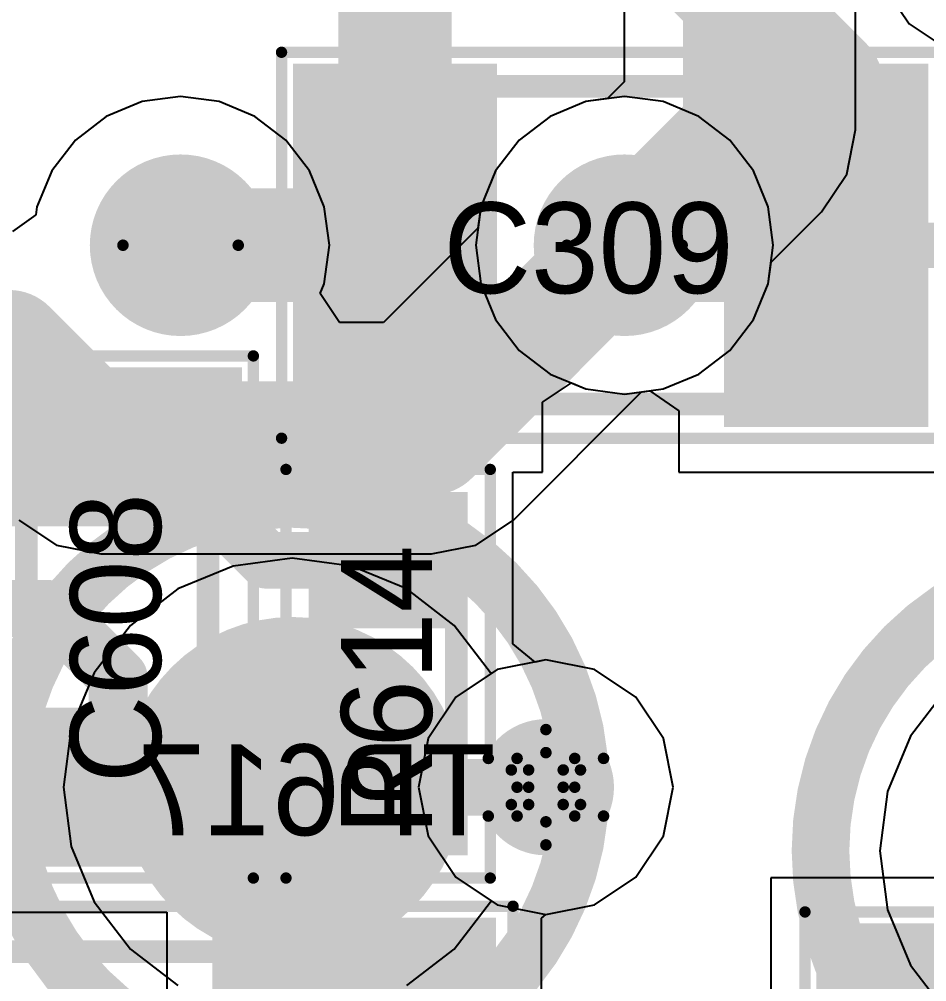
# Model space of a CAD drawing. Header units: millimetres. Extents: x 5 to 399, y 5 to 287.
# Drawn here: x 236.485 to 240.483, y 125.796 to 130.036 of the extents above; entities that cross this region are included whole.
import ezdxf

# ---------------------------------------------------------------- set-up
doc = ezdxf.new("R2010")
doc.units = ezdxf.units.MM
for name, color, linetype in [('BottomLayer', 5, 'Continuous'), ('BottomOverlay', 54, 'Continuous'), ('BottomPaste', 16, 'Continuous'), ('BottomSolder', 6, 'Continuous'), ('DrillDrawing', 1, 'Continuous'), ('DrillGuide', 244, 'Continuous'), ('Mechanical13', 56, 'Continuous'), ('MidLayer1', 16, 'Continuous'), ('MidLayer2', 76, 'Continuous'), ('MultiLayer', 9, 'Continuous'), ('TopLayer', 1, 'Continuous'), ('TopOverlay', 2, 'Continuous'), ('TopPaste', 8, 'Continuous'), ('TopSolder', 216, 'Continuous'), ('ViaHoleLayer', 16, 'Continuous')]:
    doc.layers.add(name, color=color, linetype=linetype)

# ---------------------------------------------------------------- blocks, each defined once
blk = doc.blocks.new('0603_C_57')
at = {"layer": 'Mechanical13', "const_width": 0.0999998}
for points in [[(-0.77499972, 0.4001287399999999), (-0.77499972, -0.39982902)], [(-0.77499972, 0.4001287399999999), (0.8249996199999998, 0.4001287399999999)], [(0.8249996199999998, 0.4001287399999999), (0.8249996199999998, -0.39982902)], [(-0.77499972, -0.39982902), (0.8249996199999998, -0.39982902)]]:
    blk.add_lwpolyline(points, dxfattribs=at)
at = {"layer": 'Mechanical13', "const_width": 0.0499999}
for points in [[(-0.7999984, 0.4001287399999999, 1), (-0.75000104, 0.4001287399999999, 1)], [(-0.7999984, 0.4001287399999999, 1), (-0.75000104, 0.4001287399999999, 1)], [(0.8000009399999999, 0.4001287399999999, 1), (0.8499983, 0.4001287399999999, 1)], [(0.8000009399999999, 0.4001287399999999, 1), (0.8499983, 0.4001287399999999, 1)], [(-0.7999984, -0.39982902, 1), (-0.75000104, -0.39982902, 1)], [(-0.7999984, -0.39982902, 1), (-0.75000104, -0.39982902, 1)], [(0.8000009399999999, -0.39982902, 1), (0.8499983, -0.39982902, 1)], [(0.8000009399999999, -0.39982902, 1), (0.8499983, -0.39982902, 1)]]:
    blk.add_lwpolyline(points, format="xyb", close=True, dxfattribs=at)
at = {"layer": 'TopLayer'}
for points in [[(-0.4500016399999999, -0.49999646), (-0.4500016399999999, 0.50000154), (-1.05000044, -0.49999646), (-1.05000044, 0.50000154)], [(0.4500016399999999, 0.49999646), (0.4500016399999999, -0.50000154), (1.05000044, 0.49999646), (1.05000044, -0.50000154)]]:
    blk.add_solid(points, dxfattribs=at)
at = {"layer": 'TopOverlay', "const_width": 0.0499999}
for points in [[(-1.15000024, 0.5999987999999999), (1.15000024, 0.5999987999999999)], [(-1.15000024, 0.5999987999999999), (-1.15000024, -0.5999987999999999)], [(1.15000024, 0.5999987999999999), (1.15000024, -0.5999987999999999)], [(-1.15000024, -0.5999987999999999), (1.15000024, -0.5999987999999999)]]:
    blk.add_lwpolyline(points, dxfattribs=at)
at = {"layer": 'TopOverlay', "const_width": 0.02499868}
for points in [[(-1.16249958, 0.5999987999999999, 1), (-1.1375009, 0.5999987999999999, 1)], [(-1.16249958, 0.5999987999999999, 1), (-1.1375009, 0.5999987999999999, 1)], [(1.1375009, 0.5999987999999999, 1), (1.16249958, 0.5999987999999999, 1)], [(1.1375009, 0.5999987999999999, 1), (1.16249958, 0.5999987999999999, 1)], [(-1.16249958, -0.5999987999999999, 1), (-1.1375009, -0.5999987999999999, 1)], [(-1.16249958, -0.5999987999999999, 1), (-1.1375009, -0.5999987999999999, 1)], [(1.1375009, -0.5999987999999999, 1), (1.16249958, -0.5999987999999999, 1)], [(1.1375009, -0.5999987999999999, 1), (1.16249958, -0.5999987999999999, 1)]]:
    blk.add_lwpolyline(points, format="xyb", close=True, dxfattribs=at)
at = {"layer": 'TopPaste'}
for points in [[(-0.4500016399999999, -0.49999646), (-0.4500016399999999, 0.50000154), (-1.05000044, -0.49999646), (-1.05000044, 0.50000154)], [(0.4500016399999999, 0.49999646), (0.4500016399999999, -0.50000154), (1.05000044, 0.49999646), (1.05000044, -0.50000154)]]:
    blk.add_solid(points, dxfattribs=at)
at = {"layer": 'TopSolder'}
for points in [[(-0.40000174, -0.54999636), (-0.40000174, 0.55000144), (-1.10000034, -0.54999636), (-1.10000034, 0.55000144)], [(0.40000174, 0.54999636), (0.40000174, -0.55000144), (1.10000034, 0.54999636), (1.10000034, -0.55000144)]]:
    blk.add_solid(points, dxfattribs=at)
blk = doc.blocks.new('1206_R_86')
at = {"layer": 'Mechanical13', "const_width": 0.0999998}
for points in [[(-1.59983424, 0.8002015999999998), (-1.59983424, -0.7998764799999999)], [(1.60015936, 0.8002015999999998), (-1.59983424, 0.8002015999999998)], [(1.60015936, 0.8002015999999998), (1.60015936, -0.7998764799999999)], [(1.60015936, -0.7998764799999999), (-1.59983424, -0.7998764799999999)]]:
    blk.add_lwpolyline(points, dxfattribs=at)
at = {"layer": 'Mechanical13', "const_width": 0.0499999}
for points in [[(-1.62483292, 0.8002015999999998, 1), (-1.57483556, 0.8002015999999998, 1)], [(-1.62483292, 0.8002015999999998, 1), (-1.57483556, 0.8002015999999998, 1)], [(1.57516068, 0.8002015999999998, 1), (1.62515804, 0.8002015999999998, 1)], [(1.57516068, 0.8002015999999998, 1), (1.62515804, 0.8002015999999998, 1)], [(-1.62483292, -0.7998764799999999, 1), (-1.57483556, -0.7998764799999999, 1)], [(-1.62483292, -0.7998764799999999, 1), (-1.57483556, -0.7998764799999999, 1)], [(1.57516068, -0.7998764799999999, 1), (1.62515804, -0.7998764799999999, 1)], [(1.57516068, -0.7998764799999999, 1), (1.62515804, -0.7998764799999999, 1)]]:
    blk.add_lwpolyline(points, format="xyb", close=True, dxfattribs=at)
at = {"layer": 'TopLayer'}
for points in [[(-0.9249994199999999, -0.8999956600000001), (-0.9249994199999999, 0.90000074), (-2.07499966, -0.8999956600000001), (-2.07499966, 0.90000074)], [(2.07499966, -0.8999956600000001), (2.07499966, 0.90000074), (0.9249994199999999, -0.8999956600000001), (0.9249994199999999, 0.90000074)]]:
    blk.add_solid(points, dxfattribs=at)
at = {"layer": 'TopOverlay', "const_width": 0.0499999}
for points in [[(2.17499946, 1.00000054), (-2.20000068, 1.00000054)], [(-2.20000068, 1.00000054), (-2.20000068, -1.00000054)], [(2.17499946, 1.00000054), (2.17499946, -1.00000054)], [(2.17499946, -1.00000054), (-2.20000068, -1.00000054)]]:
    blk.add_lwpolyline(points, dxfattribs=at)
at = {"layer": 'TopOverlay', "const_width": 0.02499868}
for points in [[(-2.21250002, 1.00000054, 1), (-2.18750134, 1.00000054, 1)], [(-2.21250002, 1.00000054, 1), (-2.18750134, 1.00000054, 1)], [(2.16250012, 1.00000054, 1), (2.1874988, 1.00000054, 1)], [(2.16250012, 1.00000054, 1), (2.1874988, 1.00000054, 1)], [(-2.21250002, -1.00000054, 1), (-2.18750134, -1.00000054, 1)], [(-2.21250002, -1.00000054, 1), (-2.18750134, -1.00000054, 1)], [(2.16250012, -1.00000054, 1), (2.1874988, -1.00000054, 1)], [(2.16250012, -1.00000054, 1), (2.1874988, -1.00000054, 1)]]:
    blk.add_lwpolyline(points, format="xyb", close=True, dxfattribs=at)
at = {"layer": 'TopPaste'}
for points in [[(-0.9249994199999999, -0.8999956600000001), (-0.9249994199999999, 0.90000074), (-2.07499966, -0.8999956600000001), (-2.07499966, 0.90000074)], [(2.07499966, -0.8999956600000001), (2.07499966, 0.90000074), (0.9249994199999999, -0.8999956600000001), (0.9249994199999999, 0.90000074)]]:
    blk.add_solid(points, dxfattribs=at)
at = {"layer": 'TopSolder'}
for points in [[(-0.87499952, -0.94999556), (-0.87499952, 0.95000064), (-2.12499956, -0.94999556), (-2.12499956, 0.95000064)], [(2.12499956, -0.94999556), (2.12499956, 0.95000064), (0.87499952, -0.94999556), (0.87499952, 0.95000064)]]:
    blk.add_solid(points, dxfattribs=at)
blk = doc.blocks.new('1206_R_88')
at = {"layer": 'Mechanical13', "const_width": 0.0999998}
for points in [[(1.60015936, 0.8002015999999998), (-1.59983424, 0.8002015999999998)], [(-1.59983424, 0.8002015999999998), (-1.59983424, -0.7998764799999999)], [(1.60015936, 0.8002015999999998), (1.60015936, -0.7998764799999999)], [(1.60015936, -0.7998764799999999), (-1.59983424, -0.7998764799999999)]]:
    blk.add_lwpolyline(points, dxfattribs=at)
at = {"layer": 'Mechanical13', "const_width": 0.0499999}
for points in [[(-1.62483292, 0.8002015999999998, 1), (-1.57483556, 0.8002015999999998, 1)], [(-1.62483292, 0.8002015999999998, 1), (-1.57483556, 0.8002015999999998, 1)], [(1.57516068, 0.8002015999999998, 1), (1.62515804, 0.8002015999999998, 1)], [(1.57516068, 0.8002015999999998, 1), (1.62515804, 0.8002015999999998, 1)], [(-1.62483292, -0.7998764799999999, 1), (-1.57483556, -0.7998764799999999, 1)], [(-1.62483292, -0.7998764799999999, 1), (-1.57483556, -0.7998764799999999, 1)], [(1.57516068, -0.7998764799999999, 1), (1.62515804, -0.7998764799999999, 1)], [(1.57516068, -0.7998764799999999, 1), (1.62515804, -0.7998764799999999, 1)]]:
    blk.add_lwpolyline(points, format="xyb", close=True, dxfattribs=at)
at = {"layer": 'TopLayer'}
for points in [[(-0.9249994199999999, -0.8999956600000001), (-0.9249994199999999, 0.90000074), (-2.07499966, -0.8999956600000001), (-2.07499966, 0.90000074)], [(2.07499966, -0.8999956600000001), (2.07499966, 0.90000074), (0.9249994199999999, -0.8999956600000001), (0.9249994199999999, 0.90000074)]]:
    blk.add_solid(points, dxfattribs=at)
at = {"layer": 'TopOverlay', "const_width": 0.0499999}
for points in [[(-2.20000068, 1.00000054), (-2.20000068, -1.00000054)], [(2.17499946, 1.00000054), (-2.20000068, 1.00000054)], [(2.17499946, 1.00000054), (2.17499946, -1.00000054)], [(2.17499946, -1.00000054), (-2.20000068, -1.00000054)]]:
    blk.add_lwpolyline(points, dxfattribs=at)
at = {"layer": 'TopOverlay', "const_width": 0.02499868}
for points in [[(-2.21250002, 1.00000054, 1), (-2.18750134, 1.00000054, 1)], [(-2.21250002, 1.00000054, 1), (-2.18750134, 1.00000054, 1)], [(2.16250012, 1.00000054, 1), (2.1874988, 1.00000054, 1)], [(2.16250012, 1.00000054, 1), (2.1874988, 1.00000054, 1)], [(-2.21250002, -1.00000054, 1), (-2.18750134, -1.00000054, 1)], [(-2.21250002, -1.00000054, 1), (-2.18750134, -1.00000054, 1)], [(2.16250012, -1.00000054, 1), (2.1874988, -1.00000054, 1)], [(2.16250012, -1.00000054, 1), (2.1874988, -1.00000054, 1)]]:
    blk.add_lwpolyline(points, format="xyb", close=True, dxfattribs=at)
at = {"layer": 'TopPaste'}
for points in [[(-0.9249994199999999, -0.8999956600000001), (-0.9249994199999999, 0.90000074), (-2.07499966, -0.8999956600000001), (-2.07499966, 0.90000074)], [(2.07499966, -0.8999956600000001), (2.07499966, 0.90000074), (0.9249994199999999, -0.8999956600000001), (0.9249994199999999, 0.90000074)]]:
    blk.add_solid(points, dxfattribs=at)
at = {"layer": 'TopSolder'}
for points in [[(-0.87499952, -0.94999556), (-0.87499952, 0.95000064), (-2.12499956, -0.94999556), (-2.12499956, 0.95000064)], [(2.12499956, -0.94999556), (2.12499956, 0.95000064), (0.87499952, -0.94999556), (0.87499952, 0.95000064)]]:
    blk.add_solid(points, dxfattribs=at)
blk = doc.blocks.new('0805_C_90')
at = {"layer": 'Mechanical13', "const_width": 0.0999998}
for points in [[(-1.07500166, 0.7000011399999999), (-1.07500166, -0.6999985999999999)], [(1.07499912, 0.7000011399999999), (-1.07500166, 0.7000011399999999)], [(1.07499912, 0.7000011399999999), (1.07499912, -0.6999985999999999)], [(1.07499912, -0.6999985999999999), (-1.07500166, -0.6999985999999999)]]:
    blk.add_lwpolyline(points, dxfattribs=at)
at = {"layer": 'Mechanical13', "const_width": 0.0499999}
for points in [[(-1.10000034, 0.7000011399999999, 1), (-1.05000298, 0.7000011399999999, 1)], [(-1.10000034, 0.7000011399999999, 1), (-1.05000298, 0.7000011399999999, 1)], [(1.05000044, 0.7000011399999999, 1), (1.0999978, 0.7000011399999999, 1)], [(1.05000044, 0.7000011399999999, 1), (1.0999978, 0.7000011399999999, 1)], [(-1.10000034, -0.6999985999999999, 1), (-1.05000298, -0.6999985999999999, 1)], [(-1.10000034, -0.6999985999999999, 1), (-1.05000298, -0.6999985999999999, 1)], [(1.05000044, -0.6999985999999999, 1), (1.0999978, -0.6999985999999999, 1)], [(1.05000044, -0.6999985999999999, 1), (1.0999978, -0.6999985999999999, 1)]]:
    blk.add_lwpolyline(points, format="xyb", close=True, dxfattribs=at)
at = {"layer": 'TopLayer'}
for points in [[(-0.55000144, -0.7499959599999999), (-0.55000144, 0.75000104), (-1.34999984, -0.7499959599999999), (-1.34999984, 0.75000104)], [(0.55000144, 0.7499959599999999), (0.55000144, -0.75000104), (1.34999984, 0.7499959599999999), (1.34999984, -0.75000104)]]:
    blk.add_solid(points, dxfattribs=at)
at = {"layer": 'TopOverlay', "const_width": 0.0499999}
for points in [[(-1.44999964, 0.8500008399999999), (-1.44999964, -0.8500008399999999)], [(1.44999964, 0.8500008399999999), (-1.44999964, 0.8500008399999999)], [(1.44999964, 0.8500008399999999), (1.44999964, -0.8500008399999999)], [(1.44999964, -0.8500008399999999), (-1.44999964, -0.8500008399999999)]]:
    blk.add_lwpolyline(points, dxfattribs=at)
at = {"layer": 'TopOverlay', "const_width": 0.02499868}
for points in [[(-1.46249898, 0.8500008399999999, 1), (-1.4375003, 0.8500008399999999, 1)], [(-1.46249898, 0.8500008399999999, 1), (-1.4375003, 0.8500008399999999, 1)], [(1.4375003, 0.8500008399999999, 1), (1.46249898, 0.8500008399999999, 1)], [(1.4375003, 0.8500008399999999, 1), (1.46249898, 0.8500008399999999, 1)], [(-1.46249898, -0.8500008399999999, 1), (-1.4375003, -0.8500008399999999, 1)], [(-1.46249898, -0.8500008399999999, 1), (-1.4375003, -0.8500008399999999, 1)], [(1.4375003, -0.8500008399999999, 1), (1.46249898, -0.8500008399999999, 1)], [(1.4375003, -0.8500008399999999, 1), (1.46249898, -0.8500008399999999, 1)]]:
    blk.add_lwpolyline(points, format="xyb", close=True, dxfattribs=at)
at = {"layer": 'TopPaste'}
for points in [[(-0.55000144, -0.7499959599999999), (-0.55000144, 0.75000104), (-1.34999984, -0.7499959599999999), (-1.34999984, 0.75000104)], [(0.55000144, 0.7499959599999999), (0.55000144, -0.75000104), (1.34999984, 0.7499959599999999), (1.34999984, -0.75000104)]]:
    blk.add_solid(points, dxfattribs=at)
at = {"layer": 'TopSolder'}
for points in [[(-0.50000154, -0.79999586), (-0.50000154, 0.8000009399999999), (-1.39999974, -0.79999586), (-1.39999974, 0.8000009399999999)], [(0.50000154, 0.79999586), (0.50000154, -0.8000009399999999), (1.39999974, 0.79999586), (1.39999974, -0.8000009399999999)]]:
    blk.add_solid(points, dxfattribs=at)
blk = doc.blocks.new('TP1_5MM_B_94')
at = {"layer": 'BottomLayer', "const_width": 0.7499985}
blk.add_lwpolyline([(-0.37499798, 0, 1), (0.37499798, 0, 1)], format="xyb", close=True, dxfattribs=at)
at = {"layer": 'BottomOverlay'}
for points, const_width in [([(1.27, 0, 1), (-1.27, 0, 1)], 0.254), ([(-1.3335, 0, 1), (-1.2065, 0, 1)], 0.127), ([(1.2065, 0, 1), (1.3335, 0, 1)], 0.127)]:
    blk.add_lwpolyline(points, format="xyb", close=True, dxfattribs=dict(at, const_width=const_width))
at = {"layer": 'BottomPaste', "const_width": 0.7499985}
blk.add_lwpolyline([(-0.37499798, 0, 1), (0.37499798, 0, 1)], format="xyb", close=True, dxfattribs=at)
at = {"layer": 'BottomSolder', "const_width": 0.7499985}
blk.add_lwpolyline([(-0.37499798, 0, 1), (0.37499798, 0, 1)], format="xyb", close=True, dxfattribs=at)
blk = doc.blocks.new('TP1_5MM_B_152')
at = {"layer": 'BottomLayer', "const_width": 0.7499985}
blk.add_lwpolyline([(-0.37499798, 0, 1), (0.37499798, 0, 1)], format="xyb", close=True, dxfattribs=at)
at = {"layer": 'BottomOverlay'}
for points, const_width in [([(1.27, 0, 1), (-1.27, 0, 1)], 0.254), ([(-1.3335, 0, 1), (-1.2065, 0, 1)], 0.127), ([(1.2065, 0, 1), (1.3335, 0, 1)], 0.127)]:
    blk.add_lwpolyline(points, format="xyb", close=True, dxfattribs=dict(at, const_width=const_width))
at = {"layer": 'BottomPaste', "const_width": 0.7499985}
blk.add_lwpolyline([(-0.37499798, 0, 1), (0.37499798, 0, 1)], format="xyb", close=True, dxfattribs=at)
at = {"layer": 'BottomSolder', "const_width": 0.7499985}
blk.add_lwpolyline([(-0.37499798, 0, 1), (0.37499798, 0, 1)], format="xyb", close=True, dxfattribs=at)
blk = doc.blocks.new('0402_R_180')
at = {"layer": 'Mechanical13', "const_width": 0.0999998}
for points in [[(-0.5499989, 0.30000194), (-0.5499989, -0.29999686)], [(-0.5499989, 0.30000194), (0.55000144, 0.30000194)], [(0.55000144, 0.30000194), (0.55000144, -0.29999686)], [(-0.5499989, -0.29999686), (0.55000144, -0.29999686)]]:
    blk.add_lwpolyline(points, dxfattribs=at)
at = {"layer": 'Mechanical13', "const_width": 0.0499999}
for points in [[(-0.57499758, 0.30000194, 1), (-0.52500022, 0.30000194, 1)], [(-0.57499758, 0.30000194, 1), (-0.52500022, 0.30000194, 1)], [(0.52500276, 0.30000194, 1), (0.57500012, 0.30000194, 1)], [(0.52500276, 0.30000194, 1), (0.57500012, 0.30000194, 1)], [(-0.57499758, -0.29999686, 1), (-0.52500022, -0.29999686, 1)], [(-0.57499758, -0.29999686, 1), (-0.52500022, -0.29999686, 1)], [(0.52500276, -0.29999686, 1), (0.57500012, -0.29999686, 1)], [(0.52500276, -0.29999686, 1), (0.57500012, -0.29999686, 1)]]:
    blk.add_lwpolyline(points, format="xyb", close=True, dxfattribs=at)
at = {"layer": 'TopLayer'}
for points in [[(-0.2499995, -0.29999686), (-0.2499995, 0.30000194), (-0.7499985, -0.29999686), (-0.7499985, 0.30000194)], [(0.75000104, -0.29999686), (0.75000104, 0.30000194), (0.25000204, -0.29999686), (0.25000204, 0.30000194)]]:
    blk.add_solid(points, dxfattribs=at)
at = {"layer": 'TopOverlay', "const_width": 0.0499999}
for points in [[(-0.90000074, 0.4499991), (-0.90000074, -0.4499991)], [(-0.90000074, 0.4499991), (0.90000074, 0.4499991)], [(0.90000074, 0.4499991), (0.90000074, -0.4499991)], [(-0.90000074, -0.4499991), (0.90000074, -0.4499991)]]:
    blk.add_lwpolyline(points, dxfattribs=at)
at = {"layer": 'TopOverlay', "const_width": 0.02499868}
for points in [[(-0.9125000799999999, 0.4499991, 1), (-0.8875014, 0.4499991, 1)], [(-0.9125000799999999, 0.4499991, 1), (-0.8875014, 0.4499991, 1)], [(0.8875014, 0.4499991, 1), (0.9125000799999999, 0.4499991, 1)], [(0.8875014, 0.4499991, 1), (0.9125000799999999, 0.4499991, 1)], [(-0.9125000799999999, -0.4499991, 1), (-0.8875014, -0.4499991, 1)], [(-0.9125000799999999, -0.4499991, 1), (-0.8875014, -0.4499991, 1)], [(0.8875014, -0.4499991, 1), (0.9125000799999999, -0.4499991, 1)], [(0.8875014, -0.4499991, 1), (0.9125000799999999, -0.4499991, 1)]]:
    blk.add_lwpolyline(points, format="xyb", close=True, dxfattribs=at)
at = {"layer": 'TopPaste'}
for points in [[(-0.2499995, -0.29999686), (-0.2499995, 0.30000194), (-0.7499985, -0.29999686), (-0.7499985, 0.30000194)], [(0.75000104, -0.29999686), (0.75000104, 0.30000194), (0.25000204, -0.29999686), (0.25000204, 0.30000194)]]:
    blk.add_solid(points, dxfattribs=at)
at = {"layer": 'TopSolder'}
for points in [[(-0.1999996, -0.34999676), (-0.1999996, 0.35000184), (-0.7999984, -0.34999676), (-0.7999984, 0.35000184)], [(0.8000009399999999, -0.34999676), (0.8000009399999999, 0.35000184), (0.20000214, -0.34999676), (0.20000214, 0.35000184)]]:
    blk.add_solid(points, dxfattribs=at)

msp = doc.modelspace()

# ---------------------------------------------------------------- linework, layer by layer
at = {"layer": 'BottomLayer'}
for p, q in [((240.28431242, 130.19719706), (240.40587174, 130.01526956)), ((240.40587174, 130.01526956), (240.58779924, 129.89371024)), ((238.98171406, 129.6734643), (238.82359652, 129.60796786)), ((239.15139876, 129.6958036), (238.98171406, 129.6734643)), ((239.32108346, 129.6734643), (239.15139876, 129.6958036)), ((239.479201, 129.60796786), (239.32108346, 129.6734643)), ((238.82359652, 129.60796786), (238.68781574, 129.5037796)), ((239.61498178, 129.5037796), (239.479201, 129.60796786)), ((238.68781574, 129.5037796), (238.58362748, 129.36800136)), ((239.71917004, 129.36800136), (239.61498178, 129.5037796)), ((238.58362748, 129.36800136), (238.51813104, 129.20988128)), ((239.78466648, 129.20988128), (239.71917004, 129.36800136)), ((238.51813104, 129.20988128), (238.49579174, 129.04019658)), ((239.80700578, 129.04019658), (239.78466648, 129.20988128)), ((238.49579174, 129.04019658), (238.51813104, 128.87051188)), ((239.78466648, 128.87051188), (239.80700578, 129.04019658)), ((238.51813104, 128.87051188), (238.58362748, 128.7123918)), ((239.71917004, 128.7123918), (239.78466648, 128.87051188)), ((238.58362748, 128.7123918), (238.68781574, 128.57661356)), ((239.61498178, 128.57661356), (239.71917004, 128.7123918)), ((238.68781574, 128.57661356), (238.82359652, 128.4724253)), ((239.479201, 128.4724253), (239.61498178, 128.57661356)), ((238.82359652, 128.4724253), (238.98171406, 128.40692886)), ((239.32108346, 128.40692886), (239.479201, 128.4724253)), ((238.98171406, 128.40692886), (239.15139876, 128.38458956)), ((239.15139876, 128.38458956), (239.32108346, 128.40692886)), ((237.42654826, 127.62685422), (237.18328484, 127.52609242)), ((237.6875993, 127.66122296), (237.42654826, 127.62685422)), ((237.94865034, 127.62685422), (237.6875993, 127.66122296)), ((238.19191376, 127.52609242), (237.94865034, 127.62685422)), ((237.18328484, 127.52609242), (236.9743927, 127.36580318)), ((238.4008059, 127.36580318), (238.19191376, 127.52609242)), ((236.9743927, 127.36580318), (236.81410346, 127.15691104)), ((238.56109514, 127.15691358), (238.4008059, 127.36580318)), ((238.80519676, 127.2133727), (238.59059724, 127.17068546)), ((239.01979628, 127.17068546), (238.80519676, 127.2133727)), ((236.81410346, 127.15691104), (236.71334166, 126.91364762)), ((238.56720892, 127.15505684), (238.56109514, 127.15691358)), ((238.59059724, 127.17068546), (238.56720892, 127.15505684)), ((239.20172378, 127.04912614), (239.01979628, 127.17068546)), ((240.57179216, 127.08640318), (240.41150292, 126.8775085)), ((239.3232831, 126.86719864), (239.20172378, 127.04912614)), ((236.71334166, 126.91364762), (236.67897292, 126.65259658)), ((239.36597034, 126.65259912), (239.3232831, 126.86719864)), ((240.41150292, 126.8775085), (240.31074112, 126.63424762)), ((236.67897292, 126.65259658), (236.71334166, 126.39154554)), ((239.3232831, 126.4379996), (239.36597034, 126.65259912)), ((240.31074112, 126.63424762), (240.27637238, 126.37319658)), ((239.20172378, 126.2560721), (239.3232831, 126.4379996)), ((236.71334166, 126.39154554), (236.81410346, 126.14828212)), ((240.27637238, 126.37319658), (240.31074112, 126.11214554)), ((239.01979628, 126.13451278), (239.20172378, 126.2560721)), ((236.81410346, 126.14828212), (236.9743927, 125.93938998)), ((238.4008059, 125.93938998), (238.56109514, 126.14827958)), ((238.56109514, 126.14827958), (238.567214, 126.15013632)), ((238.567214, 126.15013632), (238.59059724, 126.13451278)), ((238.59059724, 126.13451278), (238.80519676, 126.09182554)), ((238.80519676, 126.09182554), (239.01979628, 126.13451278)), ((240.31074112, 126.11214554), (240.41150292, 125.86888466)), ((236.9743927, 125.93938998), (237.18328484, 125.77910074)), ((238.19191376, 125.77910074), (238.4008059, 125.93938998)), ((240.41150292, 125.86888466), (240.57179216, 125.65998998))]:
    msp.add_line(p, q, dxfattribs=at)
for points, const_width in [([(236.99560424, 129.04020166, 1), (237.39560344, 129.04020166, 1)], 0.3999992), ([(238.95139916, 129.04019658, 1), (239.35139836, 129.04019658, 1)], 0.3999992), ([(238.65519706, 126.65259912, 1), (238.95519646, 126.65259912, 1)], 0.2999994), ([(237.62510006, 126.65259658, 1), (237.75009854, 126.65259658, 1)], 0.12499848), ([(238.74269498, 126.65259658, 1), (238.86769346, 126.65259658, 1)], 0.12499848), ([(238.74269498, 126.65259658, 1), (238.86769346, 126.65259658, 1)], 0.12499848), ([(238.74269752, 126.65259912, 1), (238.867696, 126.65259912, 1)], 0.12499848)]:
    msp.add_lwpolyline(points, format="xyb", close=True, dxfattribs=dict(at, const_width=const_width))
at = {"layer": 'BottomLayer', "const_width": 0.2499995}
for points in [[(237.6875993, 126.65259658), (238.80519422, 126.65259658)], [(238.80519422, 126.65259658), (238.80519676, 126.65259912)]]:
    msp.add_lwpolyline(points, dxfattribs=at)
at = {"layer": 'DrillDrawing'}
for points, const_width in [([(237.44960384, 129.04020166, 1), (236.94160384, 129.04020166, 1)], 0.0508), ([(239.40539876, 129.04019658, 1), (238.89739876, 129.04019658, 1)], 0.0508), ([(236.92890384, 129.04020166, 1), (236.95430384, 129.04020166, 1)], 0.0254), ([(237.43690384, 129.04020166, 1), (237.46230384, 129.04020166, 1)], 0.0254), ([(238.88469876, 129.04019658, 1), (238.91009876, 129.04019658, 1)], 0.0254), ([(239.39269876, 129.04019658, 1), (239.41809876, 129.04019658, 1)], 0.0254), ([(238.79249676, 126.90659912, 1), (238.81789676, 126.90659912, 1)], 0.0254), ([(238.79249676, 126.90659912, 1), (238.81789676, 126.90659912, 1)], 0.0254), ([(238.79249676, 126.80499912, 1), (238.81789676, 126.80499912, 1)], 0.0254), ([(238.79249676, 126.80499912, 1), (238.81789676, 126.80499912, 1)], 0.0254), ([(238.53849676, 126.77959912, 1), (238.56389676, 126.77959912, 1)], 0.0254), ([(238.53849676, 126.77959912, 1), (238.56389676, 126.77959912, 1)], 0.0254), ([(238.66549676, 126.77959912, 1), (238.69089676, 126.77959912, 1)], 0.0254), ([(238.66549676, 126.77959912, 1), (238.69089676, 126.77959912, 1)], 0.0254), ([(238.91949676, 126.77959912, 1), (238.94489676, 126.77959912, 1)], 0.0254), ([(238.91949676, 126.77959912, 1), (238.94489676, 126.77959912, 1)], 0.0254), ([(239.04649676, 126.77959912, 1), (239.07189676, 126.77959912, 1)], 0.0254), ([(239.04649676, 126.77959912, 1), (239.07189676, 126.77959912, 1)], 0.0254), ([(238.64009676, 126.72879912, 1), (238.66549676, 126.72879912, 1)], 0.0254), ([(238.64009676, 126.72879912, 1), (238.66549676, 126.72879912, 1)], 0.0254), ([(238.71629676, 126.72879912, 1), (238.74169676, 126.72879912, 1)], 0.0254), ([(238.71629676, 126.72879912, 1), (238.74169676, 126.72879912, 1)], 0.0254), ([(238.86869676, 126.72879912, 1), (238.89409676, 126.72879912, 1)], 0.0254), ([(238.86869676, 126.72879912, 1), (238.89409676, 126.72879912, 1)], 0.0254), ([(238.94489676, 126.72879912, 1), (238.97029676, 126.72879912, 1)], 0.0254), ([(238.94489676, 126.72879912, 1), (238.97029676, 126.72879912, 1)], 0.0254), ([(238.66549676, 126.65259912, 1), (238.69089676, 126.65259912, 1)], 0.0254), ([(238.66549676, 126.65259912, 1), (238.69089676, 126.65259912, 1)], 0.0254), ([(238.71629676, 126.65259912, 1), (238.74169676, 126.65259912, 1)], 0.0254), ([(238.71629676, 126.65259912, 1), (238.74169676, 126.65259912, 1)], 0.0254), ([(238.86869676, 126.65259912, 1), (238.89409676, 126.65259912, 1)], 0.0254), ([(238.86869676, 126.65259912, 1), (238.89409676, 126.65259912, 1)], 0.0254), ([(238.91949676, 126.65259912, 1), (238.94489676, 126.65259912, 1)], 0.0254), ([(238.91949676, 126.65259912, 1), (238.94489676, 126.65259912, 1)], 0.0254), ([(238.64009676, 126.57639912, 1), (238.66549676, 126.57639912, 1)], 0.0254), ([(238.64009676, 126.57639912, 1), (238.66549676, 126.57639912, 1)], 0.0254), ([(238.71629676, 126.57639912, 1), (238.74169676, 126.57639912, 1)], 0.0254), ([(238.71629676, 126.57639912, 1), (238.74169676, 126.57639912, 1)], 0.0254), ([(238.86869676, 126.57639912, 1), (238.89409676, 126.57639912, 1)], 0.0254), ([(238.86869676, 126.57639912, 1), (238.89409676, 126.57639912, 1)], 0.0254), ([(238.94489676, 126.57639912, 1), (238.97029676, 126.57639912, 1)], 0.0254), ([(238.94489676, 126.57639912, 1), (238.97029676, 126.57639912, 1)], 0.0254), ([(238.53849676, 126.52559912, 1), (238.56389676, 126.52559912, 1)], 0.0254), ([(238.53849676, 126.52559912, 1), (238.56389676, 126.52559912, 1)], 0.0254), ([(238.66549676, 126.52559912, 1), (238.69089676, 126.52559912, 1)], 0.0254), ([(238.66549676, 126.52559912, 1), (238.69089676, 126.52559912, 1)], 0.0254), ([(238.79249676, 126.50019912, 1), (238.81789676, 126.50019912, 1)], 0.0254), ([(238.79249676, 126.50019912, 1), (238.81789676, 126.50019912, 1)], 0.0254), ([(238.91949676, 126.52559912, 1), (238.94489676, 126.52559912, 1)], 0.0254), ([(238.91949676, 126.52559912, 1), (238.94489676, 126.52559912, 1)], 0.0254), ([(239.04649676, 126.52559912, 1), (239.07189676, 126.52559912, 1)], 0.0254), ([(239.04649676, 126.52559912, 1), (239.07189676, 126.52559912, 1)], 0.0254), ([(238.79249676, 126.39859912, 1), (238.81789676, 126.39859912, 1)], 0.0254), ([(238.79249676, 126.39859912, 1), (238.81789676, 126.39859912, 1)], 0.0254)]:
    msp.add_lwpolyline(points, format="xyb", close=True, dxfattribs=dict(at, const_width=const_width))
at = {"layer": 'DrillDrawing', "const_width": 0.0508}
for points in [[(238.67819676, 126.77959912), (238.80519676, 126.90659912)], [(238.80519676, 126.90659912), (238.93219676, 126.77959912)], [(238.72899676, 126.72879912), (238.80519676, 126.80499912)], [(238.80519676, 126.80499912), (238.88139676, 126.72879912)], [(238.55119676, 126.77959912), (238.67819676, 126.65259912)], [(238.55119676, 126.77959912), (238.67819676, 126.77959912)], [(238.93219676, 126.77959912), (239.05919676, 126.77959912)], [(238.93219676, 126.65259912), (239.05919676, 126.77959912)], [(238.65279676, 126.72879912), (238.72899676, 126.65259912)], [(238.65279676, 126.72879912), (238.72899676, 126.72879912)], [(238.88139676, 126.72879912), (238.95759676, 126.72879912)], [(238.88139676, 126.65259912), (238.95759676, 126.72879912)], [(238.55119676, 126.52559912), (238.67819676, 126.65259912)], [(238.65279676, 126.57639912), (238.72899676, 126.65259912)], [(238.88139676, 126.65259912), (238.95759676, 126.57639912)], [(238.93219676, 126.65259912), (239.05919676, 126.52559912)], [(238.65279676, 126.57639912), (238.72899676, 126.57639912)], [(238.72899676, 126.57639912), (238.80519676, 126.50019912)], [(238.80519676, 126.50019912), (238.88139676, 126.57639912)], [(238.88139676, 126.57639912), (238.95759676, 126.57639912)], [(238.55119676, 126.52559912), (238.67819676, 126.52559912)], [(238.67819676, 126.52559912), (238.80519676, 126.39859912)], [(238.80519676, 126.39859912), (238.93219676, 126.52559912)], [(238.93219676, 126.52559912), (239.05919676, 126.52559912)]]:
    msp.add_lwpolyline(points, dxfattribs=at)
at = {"layer": 'DrillGuide'}
for points, const_width in [([(237.09560404, 129.04020166, 1), (237.29560364, 129.04020166, 1)], 0.1999996), ([(239.05139896, 129.04019658, 1), (239.25139856, 129.04019658, 1)], 0.1999996), ([(238.74269752, 126.65259912, 1), (238.867696, 126.65259912, 1)], 0.12499848)]:
    msp.add_lwpolyline(points, format="xyb", close=True, dxfattribs=dict(at, const_width=const_width))
at = {"layer": 'MidLayer1'}
for p, q in [((240.28431242, 130.19719706), (240.40587174, 130.01526956)), ((240.40587174, 130.01526956), (240.58779924, 129.89371024)), ((238.98171406, 129.6734643), (238.82359652, 129.60796786)), ((239.15139876, 129.6958036), (238.98171406, 129.6734643)), ((239.32108346, 129.6734643), (239.15139876, 129.6958036)), ((239.479201, 129.60796786), (239.32108346, 129.6734643)), ((238.82359652, 129.60796786), (238.68781574, 129.5037796)), ((239.61498178, 129.5037796), (239.479201, 129.60796786)), ((238.68781574, 129.5037796), (238.58362748, 129.36800136)), ((239.71917004, 129.36800136), (239.61498178, 129.5037796)), ((238.58362748, 129.36800136), (238.51813104, 129.20988128)), ((239.78466648, 129.20988128), (239.71917004, 129.36800136)), ((238.51813104, 129.20988128), (238.49579174, 129.04019658)), ((239.80700578, 129.04019658), (239.78466648, 129.20988128)), ((238.49579174, 129.04019658), (238.51813104, 128.87051188)), ((239.78466648, 128.87051188), (239.80700578, 129.04019658)), ((238.51813104, 128.87051188), (238.58362748, 128.7123918)), ((239.71917004, 128.7123918), (239.78466648, 128.87051188)), ((238.58362748, 128.7123918), (238.68781574, 128.57661356)), ((239.61498178, 128.57661356), (239.71917004, 128.7123918)), ((238.68781574, 128.57661356), (238.82359652, 128.4724253)), ((239.479201, 128.4724253), (239.61498178, 128.57661356)), ((238.82359652, 128.4724253), (238.98171406, 128.40692886)), ((239.32108346, 128.40692886), (239.479201, 128.4724253)), ((238.98171406, 128.40692886), (239.15139876, 128.38458956)), ((239.15139876, 128.38458956), (239.32108346, 128.40692886)), ((238.80519676, 127.2133727), (238.59059724, 127.17068546)), ((239.01979628, 127.17068546), (238.80519676, 127.2133727)), ((238.59059724, 127.17068546), (238.40866974, 127.04912614)), ((239.20172378, 127.04912614), (239.01979628, 127.17068546)), ((238.40866974, 127.04912614), (238.28711042, 126.86719864)), ((239.3232831, 126.86719864), (239.20172378, 127.04912614)), ((238.28711042, 126.86719864), (238.24442318, 126.65259912)), ((239.36597034, 126.65259912), (239.3232831, 126.86719864)), ((238.24442318, 126.65259912), (238.28711042, 126.4379996)), ((239.3232831, 126.4379996), (239.36597034, 126.65259912)), ((238.28711042, 126.4379996), (238.40866974, 126.2560721)), ((239.20172378, 126.2560721), (239.3232831, 126.4379996)), ((238.40866974, 126.2560721), (238.59059724, 126.13451278)), ((239.01979628, 126.13451278), (239.20172378, 126.2560721)), ((238.59059724, 126.13451278), (238.80519676, 126.09182554)), ((238.80519676, 126.09182554), (239.01979628, 126.13451278))]:
    msp.add_line(p, q, dxfattribs=at)
for points, const_width in [([(236.99560424, 129.04020166, 1), (237.39560344, 129.04020166, 1)], 0.3999992), ([(238.95139916, 129.04019658, 1), (239.35139836, 129.04019658, 1)], 0.3999992), ([(238.65519706, 126.65259912, 1), (238.95519646, 126.65259912, 1)], 0.2999994)]:
    msp.add_lwpolyline(points, format="xyb", close=True, dxfattribs=dict(at, const_width=const_width))
at = {"layer": 'MidLayer2'}
for p, q in [((239.14960298, 133.23423696), (239.14960298, 129.75935948)), ((240.16919454, 129.54819658), (240.16919454, 133.23423696)), ((239.14960298, 129.75935948), (239.07613856, 129.68589506)), ((237.02591914, 129.67346938), (236.8678016, 129.60797294)), ((237.19560384, 129.69580868), (237.02591914, 129.67346938)), ((237.36528854, 129.67346938), (237.19560384, 129.69580868)), ((237.52340608, 129.60797294), (237.36528854, 129.67346938)), ((238.98171406, 129.6734643), (238.82359652, 129.60796786)), ((239.07613856, 129.68589506), (238.98171406, 129.6734643)), ((236.8678016, 129.60797294), (236.73202082, 129.50378468)), ((237.65918686, 129.50378468), (237.52340608, 129.60797294)), ((238.82359652, 129.60796786), (238.68781574, 129.5037796)), ((240.13038842, 129.3531068), (240.16919454, 129.54819658)), ((236.73202082, 129.50378468), (236.62783256, 129.36800644)), ((237.76337512, 129.36800644), (237.65918686, 129.50378468)), ((238.68781574, 129.5037796), (238.58362748, 129.36800136)), ((236.62783256, 129.36800644), (236.56233612, 129.20988636)), ((237.82887156, 129.20988636), (237.76337512, 129.36800644)), ((238.58362748, 129.36800136), (238.51813104, 129.20988128)), ((240.0198781, 129.18771724), (240.13038842, 129.3531068)), ((236.56233612, 129.20988636), (236.55762696, 129.17411808)), ((237.85121086, 129.04020166), (237.82887156, 129.20988636)), ((238.51813104, 129.20988128), (238.50570028, 129.11545678)), ((236.55762696, 129.17411808), (236.45439374, 129.10014312)), ((239.79709724, 128.96493638), (240.0198781, 129.18771724)), ((238.50570028, 129.11545678), (238.0902401, 128.6999966)), ((237.82887156, 128.87051696), (237.85121086, 129.04020166)), ((239.78466648, 128.87051188), (239.79709724, 128.96493638)), ((237.81084518, 128.82699914), (237.82887156, 128.87051696)), ((239.71917004, 128.7123918), (239.78466648, 128.87051188)), ((237.89570404, 128.6999966), (237.81084518, 128.82699914)), ((238.0902401, 128.6999966), (237.89570404, 128.6999966)), ((239.61498178, 128.57661356), (239.71917004, 128.7123918)), ((239.479201, 128.4724253), (239.61498178, 128.57661356)), ((239.32108346, 128.40692886), (239.479201, 128.4724253)), ((238.66188234, 127.82972148), (239.22665896, 128.3944981)), ((239.22665896, 128.3944981), (239.32108346, 128.40692886)), ((236.4830424, 127.82972148), (236.64843196, 127.71921116)), ((238.49649278, 127.71921116), (238.66188234, 127.82972148)), ((236.64843196, 127.71921116), (236.84352428, 127.68040504)), ((238.301403, 127.68040504), (238.49649278, 127.71921116)), ((236.84352428, 127.68040504), (238.301403, 127.68040504)), ((238.80519676, 127.2133727), (238.59059724, 127.17068546)), ((239.01979628, 127.17068546), (238.80519676, 127.2133727)), ((238.59059724, 127.17068546), (238.40866974, 127.04912614)), ((239.20172378, 127.04912614), (239.01979628, 127.17068546)), ((238.40866974, 127.04912614), (238.28711042, 126.86719864)), ((239.3232831, 126.86719864), (239.20172378, 127.04912614)), ((238.28711042, 126.86719864), (238.24442318, 126.65259912)), ((239.36597034, 126.65259912), (239.3232831, 126.86719864)), ((238.24442318, 126.65259912), (238.28711042, 126.4379996)), ((239.3232831, 126.4379996), (239.36597034, 126.65259912)), ((238.28711042, 126.4379996), (238.40866974, 126.2560721)), ((239.20172378, 126.2560721), (239.3232831, 126.4379996)), ((238.40866974, 126.2560721), (238.59059724, 126.13451278)), ((239.01979628, 126.13451278), (239.20172378, 126.2560721)), ((238.59059724, 126.13451278), (238.80519676, 126.09182554)), ((238.80519676, 126.09182554), (239.01979628, 126.13451278))]:
    msp.add_line(p, q, dxfattribs=at)
at = {"layer": 'MidLayer2', "const_width": 0.499999}
for points in [[(239.65939876, 129.54819658), (239.65939876, 133.63759658)], [(239.15139876, 129.04019658), (239.65939876, 129.54819658)], [(238.301403, 128.19020082), (239.15139876, 129.04019658)], [(233.80731242, 128.59308292), (236.44064218, 128.59308292)], [(236.44064218, 128.59308292), (236.84352428, 128.19020082)], [(236.84352428, 128.19020082), (238.301403, 128.19020082)]]:
    msp.add_lwpolyline(points, dxfattribs=at)
at = {"layer": 'MidLayer2'}
for points, const_width in [([(239.53440028, 129.54819658, 1), (239.78439724, 129.54819658, 1)], 0.2499995), ([(239.53440028, 129.54819658, 1), (239.78439724, 129.54819658, 1)], 0.2499995), ([(236.99560424, 129.04020166, 1), (237.39560344, 129.04020166, 1)], 0.3999992), ([(238.95139916, 129.04019658, 1), (239.35139836, 129.04019658, 1)], 0.3999992), ([(239.02640028, 129.04019658, 1), (239.27639724, 129.04019658, 1)], 0.2499995), ([(239.02640028, 129.04019658, 1), (239.27639724, 129.04019658, 1)], 0.2499995), ([(236.3156437, 128.59308292, 1), (236.56564066, 128.59308292, 1)], 0.2499995), ([(236.3156437, 128.59308292, 1), (236.56564066, 128.59308292, 1)], 0.2499995), ([(236.7185258, 128.19020082, 1), (236.96852276, 128.19020082, 1)], 0.2499995), ([(236.7185258, 128.19020082, 1), (236.96852276, 128.19020082, 1)], 0.2499995), ([(238.17640452, 128.19020082, 1), (238.42640148, 128.19020082, 1)], 0.2499995), ([(238.17640452, 128.19020082, 1), (238.42640148, 128.19020082, 1)], 0.2499995), ([(238.65519706, 126.65259912, 1), (238.95519646, 126.65259912, 1)], 0.2999994)]:
    msp.add_lwpolyline(points, format="xyb", close=True, dxfattribs=dict(at, const_width=const_width))
at = {"layer": 'MultiLayer'}
for points, const_width in [([(236.99560424, 129.04020166, 1), (237.39560344, 129.04020166, 1)], 0.3999992), ([(238.95139916, 129.04019658, 1), (239.35139836, 129.04019658, 1)], 0.3999992), ([(238.65519706, 126.65259912, 1), (238.95519646, 126.65259912, 1)], 0.2999994)]:
    msp.add_lwpolyline(points, format="xyb", close=True, dxfattribs=dict(at, const_width=const_width))
at = {"layer": 'TopLayer'}
for p, q in [((238.79039618, 128.34871206), (238.91739872, 128.43357092)), ((238.91739872, 128.43357092), (238.98171406, 128.40692886)), ((238.98171406, 128.40692886), (239.15139876, 128.38458956)), ((239.15139876, 128.38458956), (239.26339752, 128.39933426)), ((239.26339752, 128.39933426), (239.39040006, 128.31146296)), ((238.79039618, 128.04020366), (238.79039618, 128.34871206)), ((239.39040006, 128.31146296), (239.39040006, 128.04019858)), ((238.65999766, 127.28458668), (238.65999766, 128.04020366)), ((238.65999766, 128.04020366), (238.79039618, 128.04020366)), ((239.39040006, 128.04019858), (240.69039238, 128.04019858)), ((238.7581712, 127.20401788), (238.65999766, 127.28458668)), ((238.80519676, 127.2133727), (238.7581712, 127.20401788)), ((239.01979628, 127.17068546), (238.80519676, 127.2133727)), ((239.20172378, 127.04912614), (239.01979628, 127.17068546)), ((239.3232831, 126.86719864), (239.20172378, 127.04912614)), ((239.36597034, 126.65259912), (239.3232831, 126.86719864)), ((239.3232831, 126.4379996), (239.36597034, 126.65259912)), ((239.20172378, 126.2560721), (239.3232831, 126.4379996)), ((239.01979628, 126.13451278), (239.20172378, 126.2560721)), ((241.4467993, 126.25319428), (239.79680006, 126.25319428)), ((239.79680006, 126.25319428), (239.79680006, 125.74178814)), ((236.16620026, 126.10259768), (237.13539822, 126.10259768)), ((237.13539822, 126.10259768), (237.13539822, 124.19014024)), ((238.8051993, 126.09182554), (239.01979628, 126.13451278)), ((238.78539746, 126.07557462), (238.8051993, 126.09182554)), ((238.78539746, 123.97859888), (238.78539746, 126.07557462))]:
    msp.add_line(p, q, dxfattribs=at)
for points, const_width in [([(238.14039748, 129.04020166), (238.14039748, 131.1279953)], 0.499999), ([(239.3607989, 130.43099644), (240.04039876, 129.75139658)], 0.499999), ([(240.04039876, 129.04019658), (240.04039876, 129.75139658)], 0.499999), ([(237.19560384, 129.04020166), (238.14039748, 129.04020166)], 0.499999), ([(239.15139876, 129.04019658), (240.04039876, 129.04019658)], 0.499999), ([(240.04039876, 129.04019658), (240.64999876, 129.04019658)], 0.1999996), ([(236.17819922, 128.15259866), (236.91620384, 128.15259866)], 0.2499995), ([(236.91620384, 128.15259866), (237.07443568, 128.15259866)], 0.2499995), ([(237.07443568, 128.15259866), (237.57443722, 127.65259712)], 0.2499995), ([(237.57443722, 127.65259712), (238.10999876, 127.65259712)], 0.2499995), ([(236.12879876, 127.43999658), (236.6207993, 127.43999658)], 0.2499995), ([(236.61139876, 127.43999658), (236.91619876, 127.13519658)], 0.2499995), ([(236.6207993, 127.43999658), (236.9255993, 127.13519658)], 0.2499995), ([(236.91619876, 126.65259658), (236.91619876, 127.13519658)], 0.2499995), ([(236.9255993, 126.65259658), (236.9255993, 127.13519658)], 0.2499995), ([(236.91619876, 126.65259658), (238.1193993, 126.65259658)], 0.2499995), ([(238.11939422, 126.65259912), (238.80519676, 126.65259912)], 0.2499995)]:
    msp.add_lwpolyline(points, dxfattribs=dict(at, const_width=const_width))
for points, const_width in [([(239.91540028, 129.75139658, 1), (240.16539724, 129.75139658, 1)], 0.2499995), ([(239.91540028, 129.75139658, 1), (240.16539724, 129.75139658, 1)], 0.2499995), ([(236.99560424, 129.04020166, 1), (237.39560344, 129.04020166, 1)], 0.3999992), ([(238.95139916, 129.04019658, 1), (239.35139836, 129.04019658, 1)], 0.3999992), ([(237.07060536, 129.04020166, 1), (237.32060232, 129.04020166, 1)], 0.2499995), ([(238.015399, 129.04020166, 1), (238.26539596, 129.04020166, 1)], 0.2499995), ([(238.015399, 129.04020166, 1), (238.26539596, 129.04020166, 1)], 0.2499995), ([(239.02640028, 129.04019658, 1), (239.27639724, 129.04019658, 1)], 0.2499995), ([(239.91540028, 129.04019658, 1), (240.16539724, 129.04019658, 1)], 0.2499995), ([(239.91540028, 129.04019658, 1), (240.16539724, 129.04019658, 1)], 0.2499995), ([(239.99039886, 129.04019658, 1), (240.09039866, 129.04019658, 1)], 0.0999998), ([(236.8537046, 128.15259866, 1), (236.97870308, 128.15259866, 1)], 0.12499848), ([(236.8537046, 128.15259866, 1), (236.97870308, 128.15259866, 1)], 0.12499848), ([(237.01193644, 128.15259866, 1), (237.13693492, 128.15259866, 1)], 0.12499848), ([(237.01193644, 128.15259866, 1), (237.13693492, 128.15259866, 1)], 0.12499848), ([(237.51193798, 127.65259712, 1), (237.63693646, 127.65259712, 1)], 0.12499848), ([(237.51193798, 127.65259712, 1), (237.63693646, 127.65259712, 1)], 0.12499848), ([(238.04749952, 127.65259712, 1), (238.172498, 127.65259712, 1)], 0.12499848), ([(236.54889952, 127.43999658, 1), (236.673898, 127.43999658, 1)], 0.12499848), ([(236.55830006, 127.43999658, 1), (236.68329854, 127.43999658, 1)], 0.12499848), ([(236.55830006, 127.43999658, 1), (236.68329854, 127.43999658, 1)], 0.12499848), ([(236.85369952, 127.13519658, 1), (236.978698, 127.13519658, 1)], 0.12499848), ([(236.85369952, 127.13519658, 1), (236.978698, 127.13519658, 1)], 0.12499848), ([(236.86310006, 127.13519658, 1), (236.98809854, 127.13519658, 1)], 0.12499848), ([(236.86310006, 127.13519658, 1), (236.98809854, 127.13519658, 1)], 0.12499848), ([(238.65519706, 126.65259912, 1), (238.95519646, 126.65259912, 1)], 0.2999994), ([(236.85369952, 126.65259658, 1), (236.978698, 126.65259658, 1)], 0.12499848), ([(236.85369952, 126.65259658, 1), (236.978698, 126.65259658, 1)], 0.12499848), ([(236.86310006, 126.65259658, 1), (236.98809854, 126.65259658, 1)], 0.12499848), ([(238.05689498, 126.65259912, 1), (238.18189346, 126.65259912, 1)], 0.12499848), ([(238.05690006, 126.65259658, 1), (238.18189854, 126.65259658, 1)], 0.12499848), ([(238.74269752, 126.65259912, 1), (238.867696, 126.65259912, 1)], 0.12499848)]:
    msp.add_lwpolyline(points, format="xyb", close=True, dxfattribs=dict(at, const_width=const_width))
at = {"layer": 'ViaHoleLayer'}
for points, const_width in [([(237.09560404, 129.04020166, 1), (237.29560364, 129.04020166, 1)], 0.1999996), ([(239.05139896, 129.04019658, 1), (239.25139856, 129.04019658, 1)], 0.1999996), ([(238.74269752, 126.65259912, 1), (238.867696, 126.65259912, 1)], 0.12499848)]:
    msp.add_lwpolyline(points, format="xyb", close=True, dxfattribs=dict(at, const_width=const_width))

# ---------------------------------------------------------------- block references
for name, p, rotation in [('0805_C_90', (239.09039812, 129.04019912), 180), ('0603_C_57', (236.9162013, 127.40259762), 90), ('TP1_5MM_B_94', (237.6875993, 126.65259658), 90), ('0402_R_180', (238.1100013, 127.15259558), 90), ('TP1_5MM_B_152', (241.28499876, 126.37319658), 90), ('1206_R_86', (236.4603983, 125.12859912), 180), ('1206_R_88', (242.12179922, 125.10319912), 180)]:
    msp.add_blockref(name, p, dxfattribs=dict(rotation=rotation))

# ---------------------------------------------------------------- texts
at = {"layer": 'BottomOverlay', "text_generation_flag": 2}
msp.add_text('TP617', height=0.3999992, dxfattribs=at).set_placement((238.5822, 126.4412))
at = {"layer": 'TopOverlay'}
msp.add_text('C309', height=0.3999992, dxfattribs=at).set_placement((238.3536, 128.8288))
for s, p in [('C608', (237.109, 126.6698)), ('R614', (238.3028, 126.4412))]:
    msp.add_text(s, height=0.3999992, rotation=90, dxfattribs=at).set_placement(p)

doc.saveas('drawing.dxf')
